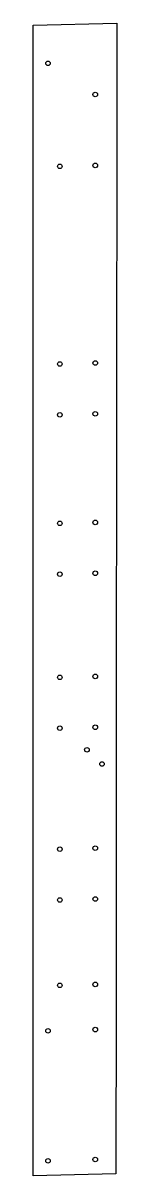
# Model space of a CAD drawing. Header units: inches. Extents: x 6.1 to 9.6, y 236.3 to 285.2.
import ezdxf

# ---------------------------------------------------------------- set-up
doc = ezdxf.new("R2010")
doc.units = ezdxf.units.IN
doc.header["$MEASUREMENT"] = 0

msp = doc.modelspace()

# ---------------------------------------------------------------- linework, layer by layer
at = {"color": 7, "linetype": 'Continuous', "lineweight": 25}
for p, q in [((6.083, 285.069), (9.62, 285.165)), ((6.083, 236.349), (6.083, 285.069)), ((9.582, 236.443), (6.083, 236.349))]:
    msp.add_line(p, q, dxfattribs=at)
at = {"color": 7, "linetype": 'Continuous', "lineweight": 25, "flags": 128}
msp.add_lwpolyline([(9.62, 285.165), (9.619, 283.316), (9.617, 280.628), (9.615, 278.779), (9.609, 271.384), (9.607, 267.726), (9.605, 265.877), (9.599, 258.482), (9.594, 251.087), (9.588, 243.765), (9.582, 236.443)], dxfattribs=at)
at = {"color": 7, "linetype": 'Continuous', "lineweight": 25}
for centre, radius in [((6.708, 283.461), 0.0967), ((8.708, 282.139), 0.0967), ((8.708, 279.138), 0.0968), ((7.208, 279.098), 0.0968), ((7.208, 270.729), 0.0968), ((8.708, 270.77), 0.0968), ((7.208, 268.576), 0.0968), ((8.708, 268.617), 0.0968), ((8.708, 264.021), 0.0968), ((7.208, 263.981), 0.0968), ((7.208, 261.828), 0.0967), ((8.708, 261.868), 0.0968), ((7.208, 257.46), 0.0968), ((8.708, 257.501), 0.0968), ((7.208, 255.307), 0.0967), ((8.708, 255.348), 0.0968), ((8.357, 254.394), 0.0967), ((8.992, 253.792), 0.0968), ((7.208, 250.187), 0.0968), ((8.708, 250.228), 0.0968), ((7.208, 248.034), 0.0967), ((8.708, 248.075), 0.0968), ((7.208, 244.419), 0.0967), ((8.708, 244.459), 0.0968), ((8.708, 242.547), 0.0968), ((6.708, 242.493), 0.0967), ((6.708, 236.991), 0.0968), ((8.708, 237.045), 0.0968)]:
    msp.add_circle(centre, radius, dxfattribs=at)

doc.saveas('drawing.dxf')
